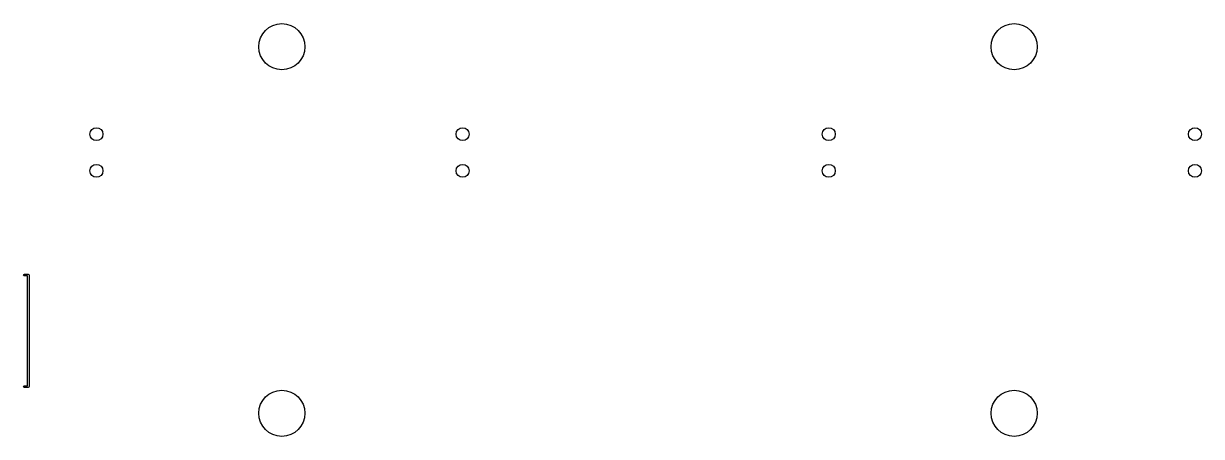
# Model space of a CAD drawing. Extents: x 15 to 417, y -138 to -107.
# Drawn here: x 223.4 to 305.1, y -137.5 to -108.9 of the extents above; entities that cross this region are included whole.
import ezdxf

# ---------------------------------------------------------------- set-up
doc = ezdxf.new("R2010")
doc.units = 0
doc.layers.add('BLACK', color=7, linetype='CONTINUOUS')

msp = doc.modelspace()

# ---------------------------------------------------------------- linework, layer by layer
at = {"layer": 'BLACK', "linetype": 'CONTINUOUS'}
for p, q in [((223.385, -126.315), (223.403, -126.273)), ((223.403, -126.357), (223.385, -126.315)), ((223.403, -126.273), (223.445, -126.255)), ((223.445, -126.375), (223.403, -126.357)), ((223.445, -126.255), (223.71, -126.255)), ((223.65, -126.375), (223.445, -126.375)), ((223.65, -133.975), (223.65, -126.375)), ((223.71, -126.255), (223.752, -126.273)), ((223.752, -126.273), (223.77, -126.315)), ((223.77, -126.315), (223.77, -134.035)), ((223.385, -134.035), (223.403, -133.993)), ((223.403, -133.993), (223.445, -133.975)), ((223.445, -133.975), (223.65, -133.975)), ((223.403, -134.077), (223.385, -134.035)), ((223.445, -134.095), (223.403, -134.077)), ((223.71, -134.095), (223.445, -134.095)), ((223.752, -134.077), (223.71, -134.095)), ((223.77, -134.035), (223.752, -134.077))]:
    msp.add_line(p, q, dxfattribs=at)
at = {"layer": 'BLACK'}
for centre, radius in [((241.3, -110.49), 1.6), ((292.1, -110.49), 1.6), ((228.439, -116.551), 0.45), ((253.839, -116.551), 0.45), ((279.239, -116.551), 0.45), ((304.639, -116.551), 0.45), ((228.439, -119.091), 0.45), ((253.839, -119.091), 0.45), ((279.239, -119.091), 0.45), ((304.639, -119.091), 0.45), ((241.3, -135.89), 1.6), ((292.1, -135.89), 1.6)]:
    msp.add_circle(centre, radius, dxfattribs=at)

doc.saveas('drawing.dxf')
